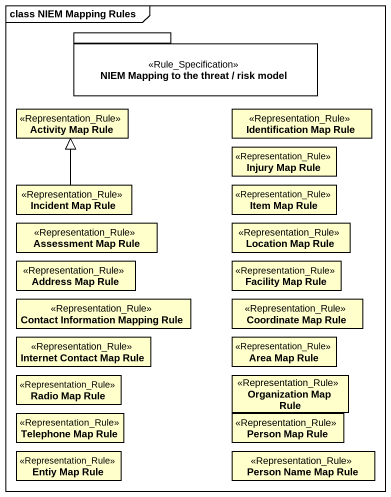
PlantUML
@startuml
mainframe class NIEM Mapping Rules
hide circle
hide empty members
package "NIEM Mapping to the threat / risk model" as NIEM_Mapping_to_the_threat <<Rule_Specification>> {
}
class "Activity Map Rule" as Activity_Map_Rule <<Representation_Rule>>
class "Identification Map Rule" as Identification_Map_Rule <<Representation_Rule>>
class "Injury Map Rule" as Injury_Map_Rule <<Representation_Rule>>
class "Assessment Map Rule" as Assessment_Map_Rule <<Representation_Rule>>
class "Incident Map Rule" as Incident_Map_Rule <<Representation_Rule>>
class "Item Map Rule" as Item_Map_Rule <<Representation_Rule>>
class "Location Map Rule" as Location_Map_Rule <<Representation_Rule>>
class "Address Map Rule" as Address_Map_Rule <<Representation_Rule>>
class "Facility Map Rule" as Facility_Map_Rule <<Representation_Rule>>
class "Contact Information Mapping Rule" as Contact_Information_Mapping <<Representation_Rule>>
class "Coordinate Map Rule" as Coordinate_Map_Rule <<Representation_Rule>>
class "Internet Contact Map Rule" as Internet_Contact_Map_Rule <<Representation_Rule>>
class "Area Map Rule" as Area_Map_Rule <<Representation_Rule>>
class "Radio Map Rule" as Radio_Map_Rule <<Representation_Rule>>
class "Organization Map Rule" as Organization_Map_Rule <<Representation_Rule>>
class "Telephone Map Rule" as Telephone_Map_Rule <<Representation_Rule>>
class "Person Map Rule" as Person_Map_Rule <<Representation_Rule>>
class "Entiy Map Rule" as Entiy_Map_Rule <<Representation_Rule>>
class "Person Name Map Rule" as Person_Name_Map_Rule <<Representation_Rule>>
Incident_Map_Rule -up-|> Activity_Map_Rule
@enduml
